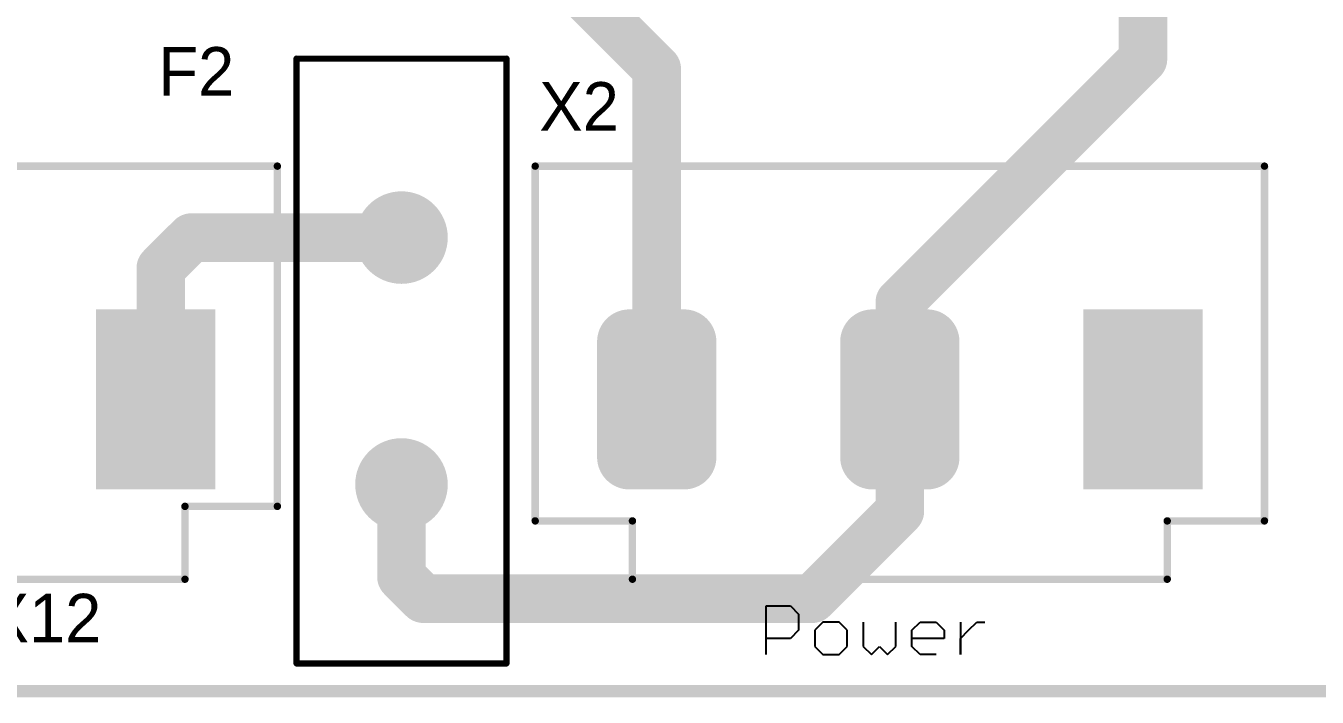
# Model space of a CAD drawing. Header units: millimetres. Extents: x 29 to 180, y 30 to 200.
# Drawn here: x 71.02 to 97.58, y 29.87 to 43.69 of the extents above; entities that cross this region are included whole.
import ezdxf

# ---------------------------------------------------------------- set-up
doc = ezdxf.new("R2010")
doc.units = ezdxf.units.MM
for name, color, linetype in [('BottomLayer', 5, 'Continuous'), ('BottomSolder', 6, 'Continuous'), ('Mechanical1', 6, 'Continuous'), ('MultiLayer', 9, 'Continuous'), ('PadHoleLayer', 156, 'Continuous'), ('TopLayer', 1, 'Continuous'), ('TopOverlay', 2, 'Continuous'), ('TopSolder', 216, 'Continuous')]:
    doc.layers.add(name, color=color, linetype=linetype)

# ---------------------------------------------------------------- blocks, each defined once
blk = doc.blocks.new('C250_400_399')
at = {"layer": 'BottomLayer', "const_width": 0.85}
for points in [[(-2.965, 0, 1), (-2.115, 0, 1)], [(2.115, 0, 1), (2.965, 0, 1)]]:
    blk.add_lwpolyline(points, format="xyb", close=True, dxfattribs=at)
at = {"layer": 'BottomSolder', "const_width": 0.952}
for points in [[(-3.016, 0, 1), (-2.064, 0, 1)], [(2.064, 0, 1), (3.016, 0, 1)]]:
    blk.add_lwpolyline(points, format="xyb", close=True, dxfattribs=at)
at = {"layer": 'MultiLayer', "const_width": 0.85}
for points in [[(-2.965, 0, 1), (-2.115, 0, 1)], [(2.115, 0, 1), (2.965, 0, 1)]]:
    blk.add_lwpolyline(points, format="xyb", close=True, dxfattribs=at)
at = {"layer": 'PadHoleLayer', "const_width": 0.5}
for points in [[(-2.79, 0, 1), (-2.29, 0, 1)], [(2.29, 0, 1), (2.79, 0, 1)]]:
    blk.add_lwpolyline(points, format="xyb", close=True, dxfattribs=at)
at = {"layer": 'TopLayer', "const_width": 0.85}
for points in [[(-2.965, 0, 1), (-2.115, 0, 1)], [(2.115, 0, 1), (2.965, 0, 1)]]:
    blk.add_lwpolyline(points, format="xyb", close=True, dxfattribs=at)
at = {"layer": 'TopOverlay', "const_width": 0.127}
for points in [[(-6.223, 2.159), (-6.223, -2.159)], [(-6.223, 2.159), (6.223, 2.159)], [(6.223, 2.159), (6.223, -2.159)], [(-6.223, -2.159), (6.223, -2.159)]]:
    blk.add_lwpolyline(points, dxfattribs=at)
at = {"layer": 'TopOverlay', "const_width": 0.0635}
for points in [[(-6.255, 2.159, 1), (-6.191, 2.159, 1)], [(-6.255, 2.159, 1), (-6.191, 2.159, 1)], [(6.191, 2.159, 1), (6.255, 2.159, 1)], [(6.191, 2.159, 1), (6.255, 2.159, 1)], [(-6.255, -2.159, 1), (-6.191, -2.159, 1)], [(-6.255, -2.159, 1), (-6.191, -2.159, 1)], [(6.191, -2.159, 1), (6.255, -2.159, 1)], [(6.191, -2.159, 1), (6.255, -2.159, 1)]]:
    blk.add_lwpolyline(points, format="xyb", close=True, dxfattribs=at)
at = {"layer": 'TopSolder', "const_width": 0.952}
for points in [[(-3.016, 0, 1), (-2.064, 0, 1)], [(2.064, 0, 1), (3.016, 0, 1)]]:
    blk.add_lwpolyline(points, format="xyb", close=True, dxfattribs=at)
blk = doc.blocks.new('B02P_NV_591')
at = {"layer": 'BottomLayer', "const_width": 0.562}
for points in [[(4.156, 1.188, 1), (4.719, 1.188, 1)], [(5.281, 1.188, 1), (5.844, 1.188, 1)], [(4.156, -1.188, 1), (4.719, -1.188, 1)], [(5.281, -1.188, 1), (5.844, -1.188, 1)]]:
    blk.add_lwpolyline(points, format="xyb", close=True, dxfattribs=at)
at = {"layer": 'BottomLayer'}
for points in [[(-1.125, -1.75), (1.125, -1.75), (-1.125, 1.75), (1.125, 1.75)], [(4.437, -1.75), (5.563, -1.75), (4.437, 1.75), (5.563, 1.75)], [(3.875, -1.188), (6.125, -1.188), (3.875, 1.188), (6.125, 1.188)]]:
    blk.add_solid(points, dxfattribs=at)
at = {"layer": 'BottomSolder', "const_width": 0.664}
for points in [[(4.105, 1.188, 1), (4.77, 1.188, 1)], [(5.23, 1.188, 1), (5.895, 1.188, 1)], [(4.105, -1.188, 1), (4.77, -1.188, 1)], [(5.23, -1.188, 1), (5.895, -1.188, 1)]]:
    blk.add_lwpolyline(points, format="xyb", close=True, dxfattribs=at)
at = {"layer": 'BottomSolder'}
for points in [[(-1.227, -1.852), (1.227, -1.852), (-1.227, 1.852), (1.227, 1.852)], [(4.437, -1.852), (5.563, -1.852), (4.437, 1.852), (5.563, 1.852)], [(3.773, -1.188), (6.227, -1.188), (3.773, 1.188), (6.227, 1.188)]]:
    blk.add_solid(points, dxfattribs=at)
at = {"layer": 'MultiLayer', "const_width": 0.562}
for points in [[(4.156, 1.188, 1), (4.719, 1.188, 1)], [(5.281, 1.188, 1), (5.844, 1.188, 1)], [(4.156, -1.188, 1), (4.719, -1.188, 1)], [(5.281, -1.188, 1), (5.844, -1.188, 1)]]:
    blk.add_lwpolyline(points, format="xyb", close=True, dxfattribs=at)
at = {"layer": 'MultiLayer'}
for points in [[(-1.125, -1.75), (1.125, -1.75), (-1.125, 1.75), (1.125, 1.75)], [(4.437, -1.75), (5.563, -1.75), (4.437, 1.75), (5.563, 1.75)], [(3.875, -1.188), (6.125, -1.188), (3.875, 1.188), (6.125, 1.188)]]:
    blk.add_solid(points, dxfattribs=at)
at = {"layer": 'PadHoleLayer', "const_width": 0.85}
for points in [[(-0.425, 0, 1), (0.425, 0, 1)], [(4.575, 0, 1), (5.425, 0, 1)]]:
    blk.add_lwpolyline(points, format="xyb", close=True, dxfattribs=at)
at = {"layer": 'TopLayer', "const_width": 0.562}
for points in [[(4.156, 1.188, 1), (4.719, 1.188, 1)], [(5.281, 1.188, 1), (5.844, 1.188, 1)], [(4.156, -1.188, 1), (4.719, -1.188, 1)], [(5.281, -1.188, 1), (5.844, -1.188, 1)]]:
    blk.add_lwpolyline(points, format="xyb", close=True, dxfattribs=at)
at = {"layer": 'TopLayer'}
for points in [[(-1.125, -1.75), (1.125, -1.75), (-1.125, 1.75), (1.125, 1.75)], [(4.437, -1.75), (5.563, -1.75), (4.437, 1.75), (5.563, 1.75)], [(3.875, -1.188), (6.125, -1.188), (3.875, 1.188), (6.125, 1.188)]]:
    blk.add_solid(points, dxfattribs=at)
at = {"layer": 'TopOverlay', "const_width": 0.152}
for points in [[(5.6, 3.7), (-0.6, 3.7)], [(-0.6, 3.7), (-0.6, 2.2)], [(5.6, 3.7), (5.6, 2.2)], [(-0.6, 2.2), (-2.5, 2.2)], [(-2.5, 2.2), (-2.5, -4.8)], [(7.5, 2.2), (5.6, 2.2)], [(7.5, 2.2), (7.5, -4.8)], [(7.5, -4.8), (-2.5, -4.8)]]:
    blk.add_lwpolyline(points, dxfattribs=at)
at = {"layer": 'TopOverlay', "const_width": 0.0762}
for points in [[(-0.638, 3.7, 1), (-0.562, 3.7, 1)], [(-0.638, 3.7, 1), (-0.562, 3.7, 1)], [(5.562, 3.7, 1), (5.638, 3.7, 1)], [(5.562, 3.7, 1), (5.638, 3.7, 1)], [(-2.538, 2.2, 1), (-2.462, 2.2, 1)], [(-2.538, 2.2, 1), (-2.462, 2.2, 1)], [(-0.638, 2.2, 1), (-0.562, 2.2, 1)], [(-0.638, 2.2, 1), (-0.562, 2.2, 1)], [(5.562, 2.2, 1), (5.638, 2.2, 1)], [(5.562, 2.2, 1), (5.638, 2.2, 1)], [(7.462, 2.2, 1), (7.538, 2.2, 1)], [(7.462, 2.2, 1), (7.538, 2.2, 1)], [(-2.538, -4.8, 1), (-2.462, -4.8, 1)], [(-2.538, -4.8, 1), (-2.462, -4.8, 1)], [(7.462, -4.8, 1), (7.538, -4.8, 1)], [(7.462, -4.8, 1), (7.538, -4.8, 1)]]:
    blk.add_lwpolyline(points, format="xyb", close=True, dxfattribs=at)
at = {"layer": 'TopSolder', "const_width": 0.664}
for points in [[(4.105, 1.188, 1), (4.77, 1.188, 1)], [(5.23, 1.188, 1), (5.895, 1.188, 1)], [(4.105, -1.188, 1), (4.77, -1.188, 1)], [(5.23, -1.188, 1), (5.895, -1.188, 1)]]:
    blk.add_lwpolyline(points, format="xyb", close=True, dxfattribs=at)
at = {"layer": 'TopSolder'}
for points in [[(-1.227, -1.852), (1.227, -1.852), (-1.227, 1.852), (1.227, 1.852)], [(4.437, -1.852), (5.563, -1.852), (4.437, 1.852), (5.563, 1.852)], [(3.773, -1.188), (6.227, -1.188), (3.773, 1.188), (6.227, 1.188)]]:
    blk.add_solid(points, dxfattribs=at)
blk = doc.blocks.new('B03P_NV__POWER__604')
at = {"layer": 'BottomLayer', "const_width": 0.562}
for points in [[(4.156, 1.188, 1), (4.719, 1.188, 1)], [(5.281, 1.188, 1), (5.844, 1.188, 1)], [(9.156, 1.188, 1), (9.719, 1.188, 1)], [(10.281, 1.188, 1), (10.844, 1.188, 1)], [(4.156, -1.188, 1), (4.719, -1.188, 1)], [(5.281, -1.188, 1), (5.844, -1.188, 1)], [(9.156, -1.188, 1), (9.719, -1.188, 1)], [(10.281, -1.188, 1), (10.844, -1.188, 1)]]:
    blk.add_lwpolyline(points, format="xyb", close=True, dxfattribs=at)
at = {"layer": 'BottomLayer'}
for points in [[(-1.125, -1.75), (1.125, -1.75), (-1.125, 1.75), (1.125, 1.75)], [(4.437, -1.75), (5.563, -1.75), (4.437, 1.75), (5.563, 1.75)], [(9.437, -1.75), (10.563, -1.75), (9.437, 1.75), (10.563, 1.75)], [(3.875, -1.188), (6.125, -1.188), (3.875, 1.188), (6.125, 1.188)], [(8.875, -1.188), (11.125, -1.188), (8.875, 1.188), (11.125, 1.188)]]:
    blk.add_solid(points, dxfattribs=at)
at = {"layer": 'BottomSolder', "const_width": 0.664}
for points in [[(4.105, 1.188, 1), (4.77, 1.188, 1)], [(5.23, 1.188, 1), (5.895, 1.188, 1)], [(9.105, 1.188, 1), (9.77, 1.188, 1)], [(10.23, 1.188, 1), (10.895, 1.188, 1)], [(4.105, -1.188, 1), (4.77, -1.188, 1)], [(5.23, -1.188, 1), (5.895, -1.188, 1)], [(9.105, -1.188, 1), (9.77, -1.188, 1)], [(10.23, -1.188, 1), (10.895, -1.188, 1)]]:
    blk.add_lwpolyline(points, format="xyb", close=True, dxfattribs=at)
at = {"layer": 'BottomSolder'}
for points in [[(-1.227, -1.852), (1.227, -1.852), (-1.227, 1.852), (1.227, 1.852)], [(4.437, -1.852), (5.563, -1.852), (4.437, 1.852), (5.563, 1.852)], [(9.437, -1.852), (10.563, -1.852), (9.437, 1.852), (10.563, 1.852)], [(3.773, -1.188), (6.227, -1.188), (3.773, 1.188), (6.227, 1.188)], [(8.773, -1.188), (11.227, -1.188), (8.773, 1.188), (11.227, 1.188)]]:
    blk.add_solid(points, dxfattribs=at)
at = {"layer": 'MultiLayer', "const_width": 0.562}
for points in [[(4.156, 1.188, 1), (4.719, 1.188, 1)], [(5.281, 1.188, 1), (5.844, 1.188, 1)], [(9.156, 1.188, 1), (9.719, 1.188, 1)], [(10.281, 1.188, 1), (10.844, 1.188, 1)], [(4.156, -1.188, 1), (4.719, -1.188, 1)], [(5.281, -1.188, 1), (5.844, -1.188, 1)], [(9.156, -1.188, 1), (9.719, -1.188, 1)], [(10.281, -1.188, 1), (10.844, -1.188, 1)]]:
    blk.add_lwpolyline(points, format="xyb", close=True, dxfattribs=at)
at = {"layer": 'MultiLayer'}
for points in [[(-1.125, -1.75), (1.125, -1.75), (-1.125, 1.75), (1.125, 1.75)], [(4.437, -1.75), (5.563, -1.75), (4.437, 1.75), (5.563, 1.75)], [(9.437, -1.75), (10.563, -1.75), (9.437, 1.75), (10.563, 1.75)], [(3.875, -1.188), (6.125, -1.188), (3.875, 1.188), (6.125, 1.188)], [(8.875, -1.188), (11.125, -1.188), (8.875, 1.188), (11.125, 1.188)]]:
    blk.add_solid(points, dxfattribs=at)
at = {"layer": 'PadHoleLayer', "const_width": 0.85}
for points in [[(-0.425, 0, 1), (0.425, 0, 1)], [(4.575, 0, 1), (5.425, 0, 1)], [(9.575, 0, 1), (10.425, 0, 1)]]:
    blk.add_lwpolyline(points, format="xyb", close=True, dxfattribs=at)
at = {"layer": 'TopLayer', "const_width": 0.562}
for points in [[(4.156, 1.188, 1), (4.719, 1.188, 1)], [(5.281, 1.188, 1), (5.844, 1.188, 1)], [(9.156, 1.188, 1), (9.719, 1.188, 1)], [(10.281, 1.188, 1), (10.844, 1.188, 1)], [(4.156, -1.188, 1), (4.719, -1.188, 1)], [(5.281, -1.188, 1), (5.844, -1.188, 1)], [(9.156, -1.188, 1), (9.719, -1.188, 1)], [(10.281, -1.188, 1), (10.844, -1.188, 1)]]:
    blk.add_lwpolyline(points, format="xyb", close=True, dxfattribs=at)
at = {"layer": 'TopLayer'}
for points in [[(-1.125, -1.75), (1.125, -1.75), (-1.125, 1.75), (1.125, 1.75)], [(4.437, -1.75), (5.563, -1.75), (4.437, 1.75), (5.563, 1.75)], [(9.437, -1.75), (10.563, -1.75), (9.437, 1.75), (10.563, 1.75)], [(3.875, -1.188), (6.125, -1.188), (3.875, 1.188), (6.125, 1.188)], [(8.875, -1.188), (11.125, -1.188), (8.875, 1.188), (11.125, 1.188)]]:
    blk.add_solid(points, dxfattribs=at)
at = {"layer": 'TopOverlay', "const_width": 0.152}
for points in [[(-0.5, 3.7), (-0.5, 2.5)], [(10.5, 3.7), (-0.5, 3.7)], [(10.5, 3.7), (10.5, 2.5)], [(-2.5, 2.5), (-2.5, -4.8)], [(-0.5, 2.5), (-2.5, 2.5)], [(12.5, 2.5), (10.5, 2.5)], [(12.5, 2.5), (12.5, -4.8)], [(12.5, -4.8), (-2.5, -4.8)]]:
    blk.add_lwpolyline(points, dxfattribs=at)
at = {"layer": 'TopOverlay', "const_width": 0.0762}
for points in [[(-0.538, 3.7, 1), (-0.462, 3.7, 1)], [(-0.538, 3.7, 1), (-0.462, 3.7, 1)], [(10.462, 3.7, 1), (10.538, 3.7, 1)], [(10.462, 3.7, 1), (10.538, 3.7, 1)], [(-2.538, 2.5, 1), (-2.462, 2.5, 1)], [(-2.538, 2.5, 1), (-2.462, 2.5, 1)], [(-0.538, 2.5, 1), (-0.462, 2.5, 1)], [(-0.538, 2.5, 1), (-0.462, 2.5, 1)], [(10.462, 2.5, 1), (10.538, 2.5, 1)], [(10.462, 2.5, 1), (10.538, 2.5, 1)], [(12.462, 2.5, 1), (12.538, 2.5, 1)], [(12.462, 2.5, 1), (12.538, 2.5, 1)], [(-2.538, -4.8, 1), (-2.462, -4.8, 1)], [(-2.538, -4.8, 1), (-2.462, -4.8, 1)], [(12.462, -4.8, 1), (12.538, -4.8, 1)], [(12.462, -4.8, 1), (12.538, -4.8, 1)]]:
    blk.add_lwpolyline(points, format="xyb", close=True, dxfattribs=at)
at = {"layer": 'TopSolder', "const_width": 0.664}
for points in [[(4.105, 1.188, 1), (4.77, 1.188, 1)], [(5.23, 1.188, 1), (5.895, 1.188, 1)], [(9.105, 1.188, 1), (9.77, 1.188, 1)], [(10.23, 1.188, 1), (10.895, 1.188, 1)], [(4.105, -1.188, 1), (4.77, -1.188, 1)], [(5.23, -1.188, 1), (5.895, -1.188, 1)], [(9.105, -1.188, 1), (9.77, -1.188, 1)], [(10.23, -1.188, 1), (10.895, -1.188, 1)]]:
    blk.add_lwpolyline(points, format="xyb", close=True, dxfattribs=at)
at = {"layer": 'TopSolder'}
for points in [[(-1.227, -1.852), (1.227, -1.852), (-1.227, 1.852), (1.227, 1.852)], [(4.437, -1.852), (5.563, -1.852), (4.437, 1.852), (5.563, 1.852)], [(9.437, -1.852), (10.563, -1.852), (9.437, 1.852), (10.563, 1.852)], [(3.773, -1.188), (6.227, -1.188), (3.773, 1.188), (6.227, 1.188)], [(8.773, -1.188), (11.227, -1.188), (8.773, 1.188), (11.227, 1.188)]]:
    blk.add_solid(points, dxfattribs=at)

msp = doc.modelspace()

# ---------------------------------------------------------------- linework, layer by layer
at = {"layer": 'Mechanical1', "const_width": 0.254}
msp.add_lwpolyline([(30, 30), (180, 30)], dxfattribs=at)
at = {"layer": 'TopLayer', "const_width": 1}
for points in [[(94, 43), (94, 48.358)], [(81, 45.8), (84, 42.8)], [(84, 36), (84, 42.8)], [(89, 38), (94, 43)], [(73.8, 38.7), (74.43, 39.33)], [(74.43, 39.33), (78.75, 39.33)], [(73.8, 36.103), (73.8, 38.7)], [(89, 36), (89, 38)], [(73.697, 36), (73.8, 36.103)], [(89, 33.7), (89, 36)], [(78.75, 32.35), (78.75, 34.25)], [(87.2, 31.9), (89, 33.7)], [(78.75, 32.35), (79.2, 31.9)], [(79.2, 31.9), (87.2, 31.9)]]:
    msp.add_lwpolyline(points, dxfattribs=at)
at = {"layer": 'TopLayer', "const_width": 0.5}
for points in [[(83.75, 42.8, 1), (84.25, 42.8, 1)], [(83.75, 42.8, 1), (84.25, 42.8, 1)], [(93.75, 43, 1), (94.25, 43, 1)], [(93.75, 43, 1), (94.25, 43, 1)], [(74.18, 39.33, 1), (74.68, 39.33, 1)], [(74.18, 39.33, 1), (74.68, 39.33, 1)], [(78.5, 39.33, 1), (79, 39.33, 1)], [(73.55, 38.7, 1), (74.05, 38.7, 1)], [(73.55, 38.7, 1), (74.05, 38.7, 1)], [(88.75, 38, 1), (89.25, 38, 1)], [(88.75, 38, 1), (89.25, 38, 1)], [(73.447, 36, 1), (73.947, 36, 1)], [(73.55, 36.103, 1), (74.05, 36.103, 1)], [(73.55, 36.103, 1), (74.05, 36.103, 1)], [(83.75, 36, 1), (84.25, 36, 1)], [(88.75, 36, 1), (89.25, 36, 1)], [(88.75, 36, 1), (89.25, 36, 1)], [(78.5, 34.25, 1), (79, 34.25, 1)], [(88.75, 33.7, 1), (89.25, 33.7, 1)], [(88.75, 33.7, 1), (89.25, 33.7, 1)], [(78.5, 32.35, 1), (79, 32.35, 1)], [(78.5, 32.35, 1), (79, 32.35, 1)], [(78.95, 31.9, 1), (79.45, 31.9, 1)], [(78.95, 31.9, 1), (79.45, 31.9, 1)], [(86.95, 31.9, 1), (87.45, 31.9, 1)], [(86.95, 31.9, 1), (87.45, 31.9, 1)]]:
    msp.add_lwpolyline(points, format="xyb", close=True, dxfattribs=at)
at = {"layer": 'TopOverlay'}
for p, q in [((86.25, 30.75), (86.25, 31.75)), ((86.25, 31.75), (86.75, 31.75)), ((86.75, 31.75), (86.916, 31.583)), ((86.916, 31.583), (86.916, 31.25)), ((87.416, 31.416), (87.25, 31.25)), ((87.75, 31.416), (87.416, 31.416)), ((87.916, 31.25), (87.75, 31.416)), ((88.249, 31.416), (88.249, 30.917)), ((88.916, 30.917), (88.916, 31.416)), ((89.249, 31.25), (89.416, 31.416)), ((89.416, 31.416), (89.749, 31.416)), ((89.749, 31.416), (89.915, 31.25)), ((90.249, 31.416), (90.249, 30.75)), ((90.415, 31.25), (90.582, 31.416)), ((90.582, 31.416), (90.749, 31.416)), ((86.75, 31.083), (86.25, 31.083)), ((86.916, 31.25), (86.75, 31.083)), ((87.25, 31.25), (87.25, 30.917)), ((87.916, 30.917), (87.916, 31.25)), ((89.249, 30.917), (89.249, 31.25)), ((89.915, 31.083), (89.249, 31.083)), ((89.915, 31.25), (89.915, 31.083)), ((90.249, 31.083), (90.415, 31.25)), ((90.249, 30.75), (90.249, 31.083)), ((87.25, 30.917), (87.416, 30.75)), ((87.75, 30.75), (87.916, 30.917)), ((88.249, 30.917), (88.416, 30.75)), ((88.416, 30.75), (88.583, 30.917)), ((88.583, 30.917), (88.749, 30.75)), ((88.749, 30.75), (88.916, 30.917)), ((89.416, 30.75), (89.249, 30.917)), ((87.416, 30.75), (87.75, 30.75)), ((89.749, 30.75), (89.416, 30.75))]:
    msp.add_line(p, q, dxfattribs=at)

# ---------------------------------------------------------------- block references
for name, p, rotation in [('C250_400_399', (78.75, 36.79), 90), ('B02P_NV_591', (73.697, 36), 180), ('B03P_NV__POWER__604', (94, 36), 180)]:
    msp.add_blockref(name, p, dxfattribs=dict(rotation=rotation))

# ---------------------------------------------------------------- texts
for s, p in [('F2', (73.75, 42.25)), ('X2', (81.585, 41.529)), ('X12', (70.197, 31))]:
    msp.add_text(s, height=1, dxfattribs=at).set_placement(p)

doc.saveas('drawing.dxf')
